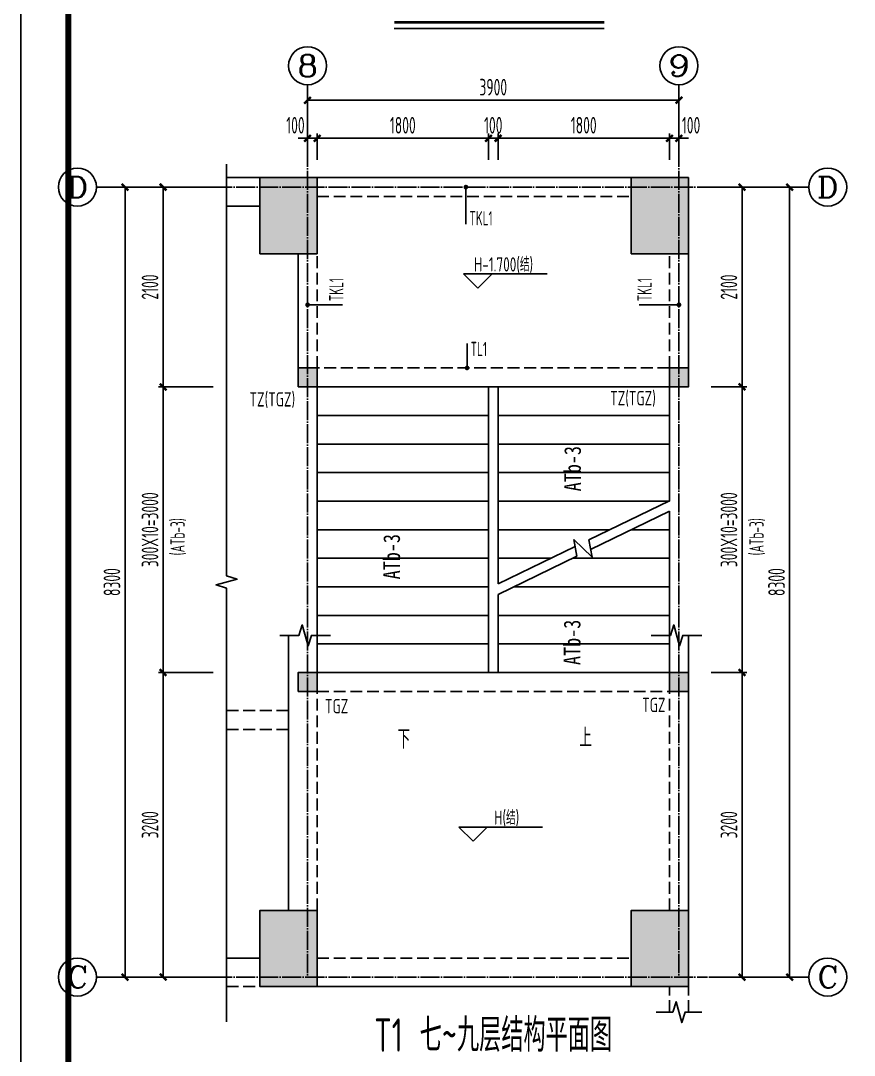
# Model space of a CAD drawing. Extents: x -441005 to 725361, y -182459 to 319313.
# Drawn here: x 437900 to 455408, y -118919 to -97178 of the extents above; entities that cross this region are included whole.
import ezdxf
from ezdxf.enums import TextEntityAlignment as Align

# ---------------------------------------------------------------- set-up
doc = ezdxf.new("R2010")
doc.units = 0
doc.header["$LTSCALE"] = 100
for name, pattern in [('DASHED', [0.75, 0.5, -0.25]), ('DOTE', [2.42, 2, -0.2, 0.02, -0.2]), ('HIDDEN', [7, 5, -2])]:
    doc.linetypes.add(name, pattern=pattern)
doc.layers.get('0').update_dxf_attribs({"linetype": 'CONTINUOUS'})
doc.layers.get('Defpoints').update_dxf_attribs({"linetype": 'CONTINUOUS'})
for name, color, linetype in [('AXIS', 3, 'CONTINUOUS'), ('AXIS_TEXT', 7, 'CONTINUOUS'), ('BEAM', 4, 'DASHED'), ('BEAM_CON', 4, 'CONTINUOUS'), ('COLU', 7, 'CONTINUOUS'), ('DIM', 3, 'CONTINUOUS'), ('DIM_SYMB', 3, 'CONTINUOUS'), ('DOTE', 8, 'DOTE'), ('GZ', 2, 'CONTINUOUS'), ('L梁图-主梁标注', 140, 'CONTINUOUS'), ('L梁图-次梁标注', 9, 'CONTINUOUS'), ('STAIR', 2, 'CONTINUOUS'), ('S说明&图名', 4, 'CONTINUOUS'), ('TEXT', 7, 'CONTINUOUS'), ('THIN', 7, 'CONTINUOUS'), ('图框', 7, 'CONTINUOUS')]:
    doc.layers.add(name, color=color, linetype=linetype)
doc.styles.add('_TCH_AXIS', font='COMPLEX', dxfattribs={"bigfont": 'GBCBIG'})
doc.styles.add('_TCH_DIM', font='tssdeng.shx', dxfattribs={"width": 0.7, "bigfont": '1.shx'})
doc.styles.add('COMPLEX', font='COMPLEX')
doc.styles.add('TSSD_Dimension', font='tssdeng.shx', dxfattribs={"width": 0.62, "bigfont": '1.shx'})
doc.styles.add('TSSD_Rein', font='Tssdeng.shx', dxfattribs={"width": 0.7, "bigfont": '1.shx'})
doc.styles.add('说明', font='romans.shx', dxfattribs={"width": 0.7, "bigfont": 'dxfs.shx'})
doc.styles.add('黑体', font='simhei_1.ttf', dxfattribs={"width": 0.7})
doc.dimstyles.new('TSSD_50_100', dxfattribs={"dimtxt": 350, "dimasz": 100, "dimexe": 100, "dimexo": 50, "dimgap": 100, "dimtad": 1, "dimdec": 0, "dimlfac": 0.5, "dimzin": 0, "dimdsep": 46, "dimtxsty": 'TSSD_Dimension', "dimblk": '_tsdbk', "dimcen": 0, "dimdle": 100, "dimclrt": 7, "dimadec": 0, "dimazin": 0, "dimtfac": 1, "dimtdec": 0, "dimtix": 1, "dimtmove": 2, "dimatfit": 3, "dimfxl": 0, "dimtolj": 1, "dimtzin": 0, "dimarcsym": 0})

# ---------------------------------------------------------------- blocks, each defined once
blk = doc.blocks.new('_AXISO')
blk.add_circle((0, 0), 0.5)
at = {"layer": 'AXIS_TEXT', "style": 'COMPLEX', "width": 1.041667}
blk.add_attdef('A', text='', height=0.56, dxfattribs=at).set_placement((-0.25, -0.28), (0.25, -0.28), align=Align.FIT)
blk = doc.blocks.new('_tsdbk')
blk.add_line((-1, 0), (0, 0))
at = {"const_width": 0.5}
blk.add_lwpolyline([(-0.7, -0.7), (0.7, 0.7)], dxfattribs=at)
blk = doc.blocks.new('*D1414')
at = {"layer": 'Defpoints', "color": 0}
for p in [(452550, -100675), (454050, -100675), (452550, -117275)]:
    blk.add_point(p, dxfattribs=at)
at = {"layer": 'DIM', "color": 0, "lineweight": -2}
for p, q in [((452600, -100675), (454150, -100675)), ((454050, -117175), (454050, -100775)), ((452600, -117275), (454150, -117275))]:
    blk.add_line(p, q, dxfattribs=at)
at = {"layer": 'DIM', "color": 0, "lineweight": -2, "xscale": 100, "yscale": 100, "zscale": 100}
for p, rotation in [((454050, -100675), 90), ((454050, -117275), 270)]:
    blk.add_blockref('_tsdbk', p, dxfattribs=dict(at, rotation=rotation))
at = {"layer": 'DIM', "color": 7, "insert": (453775, -108975), "char_height": 350, "attachment_point": 5, "rotation": 90, "style": 'TSSD_Dimension'}
blk.add_mtext('\\A1;8300', dxfattribs=at)
blk = doc.blocks.new('*D1415')
at = {"layer": 'Defpoints', "color": 0}
for p in [(440091, -100675), (441991, -100675), (441991, -117275)]:
    blk.add_point(p, dxfattribs=at)
at = {"layer": 'DIM', "color": 0, "lineweight": -2}
for p, q in [((441941, -100675), (439991, -100675)), ((440091, -117175), (440091, -100775)), ((441941, -117275), (439991, -117275))]:
    blk.add_line(p, q, dxfattribs=at)
at = {"layer": 'DIM', "color": 0, "lineweight": -2, "xscale": 100, "yscale": 100, "zscale": 100}
for p, rotation in [((440091, -100675), 90), ((440091, -117275), 270)]:
    blk.add_blockref('_tsdbk', p, dxfattribs=dict(at, rotation=rotation))
at = {"layer": 'DIM', "color": 7, "insert": (439816, -108975), "char_height": 350, "attachment_point": 5, "rotation": 90, "style": 'TSSD_Dimension'}
blk.add_mtext('\\A1;8300', dxfattribs=at)
blk = doc.blocks.new('*D1416')
at = {"layer": 'Defpoints', "color": 0}
for p in [(440891, -100675), (441991, -100675), (441991, -104875)]:
    blk.add_point(p, dxfattribs=at)
at = {"layer": 'DIM', "color": 0, "lineweight": -2}
for p, q in [((441941, -100675), (440791, -100675)), ((440891, -104775), (440891, -100775)), ((441941, -104875), (440791, -104875))]:
    blk.add_line(p, q, dxfattribs=at)
at = {"layer": 'DIM', "color": 0, "lineweight": -2, "xscale": 100, "yscale": 100, "zscale": 100}
for p, rotation in [((440891, -100675), 90), ((440891, -104875), 270)]:
    blk.add_blockref('_tsdbk', p, dxfattribs=dict(at, rotation=rotation))
at = {"layer": 'DIM', "color": 7, "insert": (440616, -102775), "char_height": 350, "attachment_point": 5, "rotation": 90, "style": 'TSSD_Dimension'}
blk.add_mtext('\\A1;2100', dxfattribs=at)
blk = doc.blocks.new('*D1417')
at = {"layer": 'Defpoints', "color": 0}
for p in [(451725, -98850), (443925, -99850), (451725, -99850)]:
    blk.add_point(p, dxfattribs=at)
at = {"layer": 'DIM', "color": 0, "lineweight": -2}
for p, q in [((443925, -99800), (443925, -98750)), ((444025, -98850), (451625, -98850)), ((451725, -99800), (451725, -98750))]:
    blk.add_line(p, q, dxfattribs=at)
at = {"layer": 'DIM', "color": 0, "lineweight": -2, "xscale": 100, "yscale": 100, "zscale": 100, "rotation": 180}
blk.add_blockref('_tsdbk', (443925, -98850), dxfattribs=at)
at = {"layer": 'DIM', "color": 0, "lineweight": -2, "xscale": 100, "yscale": 100, "zscale": 100}
blk.add_blockref('_tsdbk', (451725, -98850), dxfattribs=at)
at = {"layer": 'DIM', "color": 7, "insert": (447825, -98575), "char_height": 350, "attachment_point": 5, "style": 'TSSD_Dimension'}
blk.add_mtext('\\A1;3900', dxfattribs=at)
blk = doc.blocks.new('*D1418')
at = {"layer": 'Defpoints', "color": 0}
for p in [(444125, -99650), (443925, -100150), (444125, -100150)]:
    blk.add_point(p, dxfattribs=at)
at = {"layer": 'DIM', "color": 0, "lineweight": -2}
for p, q in [((443925, -100100), (443925, -99550)), ((444125, -100100), (444125, -99550)), ((443825, -99650), (443725, -99650)), ((443925, -99650), (444125, -99650)), ((444225, -99650), (444325, -99650))]:
    blk.add_line(p, q, dxfattribs=at)
at = {"layer": 'DIM', "color": 0, "lineweight": -2, "xscale": 100, "yscale": 100, "zscale": 100}
blk.add_blockref('_tsdbk', (443925, -99650), dxfattribs=at)
at = {"layer": 'DIM', "color": 0, "lineweight": -2, "xscale": 100, "yscale": 100, "zscale": 100, "rotation": 180}
blk.add_blockref('_tsdbk', (444125, -99650), dxfattribs=at)
at = {"layer": 'DIM', "color": 7, "insert": (443670, -99375), "char_height": 350, "attachment_point": 5, "style": 'TSSD_Dimension'}
blk.add_mtext('\\A1;100', dxfattribs=at)
blk = doc.blocks.new('*D1419')
at = {"layer": 'Defpoints', "color": 0}
for p in [(451725, -99650), (451525, -100150), (451725, -100150)]:
    blk.add_point(p, dxfattribs=at)
at = {"layer": 'DIM', "color": 0, "lineweight": -2}
for p, q in [((451525, -100100), (451525, -99550)), ((451725, -100100), (451725, -99550)), ((451425, -99650), (451325, -99650)), ((451525, -99650), (451725, -99650)), ((451825, -99650), (451925, -99650))]:
    blk.add_line(p, q, dxfattribs=at)
at = {"layer": 'DIM', "color": 0, "lineweight": -2, "xscale": 100, "yscale": 100, "zscale": 100}
blk.add_blockref('_tsdbk', (451525, -99650), dxfattribs=at)
at = {"layer": 'DIM', "color": 0, "lineweight": -2, "xscale": 100, "yscale": 100, "zscale": 100, "rotation": 180}
blk.add_blockref('_tsdbk', (451725, -99650), dxfattribs=at)
at = {"layer": 'DIM', "color": 7, "insert": (451980, -99375), "char_height": 350, "attachment_point": 5, "style": 'TSSD_Dimension'}
blk.add_mtext('\\A1;100', dxfattribs=at)
blk = doc.blocks.new('*D1420')
at = {"layer": 'Defpoints', "color": 0}
for p in [(447925, -99650), (447725, -100150), (447925, -100150)]:
    blk.add_point(p, dxfattribs=at)
at = {"layer": 'DIM', "color": 0, "lineweight": -2}
for p, q in [((447725, -100100), (447725, -99550)), ((447925, -100100), (447925, -99550)), ((447625, -99650), (447525, -99650)), ((447725, -99650), (447925, -99650)), ((448025, -99650), (448125, -99650))]:
    blk.add_line(p, q, dxfattribs=at)
at = {"layer": 'DIM', "color": 0, "lineweight": -2, "xscale": 100, "yscale": 100, "zscale": 100}
blk.add_blockref('_tsdbk', (447725, -99650), dxfattribs=at)
at = {"layer": 'DIM', "color": 0, "lineweight": -2, "xscale": 100, "yscale": 100, "zscale": 100, "rotation": 180}
blk.add_blockref('_tsdbk', (447925, -99650), dxfattribs=at)
at = {"layer": 'DIM', "color": 7, "insert": (447825, -99375), "char_height": 350, "attachment_point": 5, "style": 'TSSD_Dimension'}
blk.add_mtext('\\A1;100', dxfattribs=at)
blk = doc.blocks.new('*D1421')
at = {"layer": 'Defpoints', "color": 0}
for p in [(451525, -99650), (447925, -100150), (451525, -100150)]:
    blk.add_point(p, dxfattribs=at)
at = {"layer": 'DIM', "color": 0, "lineweight": -2}
for p, q in [((447925, -100100), (447925, -99550)), ((451525, -100100), (451525, -99550)), ((448025, -99650), (451425, -99650))]:
    blk.add_line(p, q, dxfattribs=at)
at = {"layer": 'DIM', "color": 0, "lineweight": -2, "xscale": 100, "yscale": 100, "zscale": 100, "rotation": 180}
blk.add_blockref('_tsdbk', (447925, -99650), dxfattribs=at)
at = {"layer": 'DIM', "color": 0, "lineweight": -2, "xscale": 100, "yscale": 100, "zscale": 100}
blk.add_blockref('_tsdbk', (451525, -99650), dxfattribs=at)
at = {"layer": 'DIM', "color": 7, "insert": (449725, -99375), "char_height": 350, "attachment_point": 5, "style": 'TSSD_Dimension'}
blk.add_mtext('\\A1;1800', dxfattribs=at)
blk = doc.blocks.new('*D1422')
at = {"layer": 'Defpoints', "color": 0}
for p in [(447725, -99650), (444125, -100150), (447725, -100150)]:
    blk.add_point(p, dxfattribs=at)
at = {"layer": 'DIM', "color": 0, "lineweight": -2}
for p, q in [((444125, -100100), (444125, -99550)), ((447725, -100100), (447725, -99550)), ((444225, -99650), (447625, -99650))]:
    blk.add_line(p, q, dxfattribs=at)
at = {"layer": 'DIM', "color": 0, "lineweight": -2, "xscale": 100, "yscale": 100, "zscale": 100, "rotation": 180}
blk.add_blockref('_tsdbk', (444125, -99650), dxfattribs=at)
at = {"layer": 'DIM', "color": 0, "lineweight": -2, "xscale": 100, "yscale": 100, "zscale": 100}
blk.add_blockref('_tsdbk', (447725, -99650), dxfattribs=at)
at = {"layer": 'DIM', "color": 7, "insert": (445925, -99375), "char_height": 350, "attachment_point": 5, "style": 'TSSD_Dimension'}
blk.add_mtext('\\A1;1800', dxfattribs=at)
blk = doc.blocks.new('*D1505')
at = {"layer": 'Defpoints', "color": 0}
for p in [(452350, -110875), (453050, -110875), (452350, -117275)]:
    blk.add_point(p, dxfattribs=at)
at = {"layer": 'DIM', "color": 0, "lineweight": -2}
for p, q in [((452400, -110875), (453150, -110875)), ((453050, -117175), (453050, -110975)), ((452400, -117275), (453150, -117275))]:
    blk.add_line(p, q, dxfattribs=at)
at = {"layer": 'DIM', "color": 0, "lineweight": -2, "xscale": 100, "yscale": 100, "zscale": 100}
for p, rotation in [((453050, -110875), 90), ((453050, -117275), 270)]:
    blk.add_blockref('_tsdbk', p, dxfattribs=dict(at, rotation=rotation))
at = {"layer": 'DIM', "color": 7, "insert": (452775, -114075), "char_height": 350, "attachment_point": 5, "rotation": 90, "style": 'TSSD_Dimension'}
blk.add_mtext('\\A1;3200', dxfattribs=at)
blk = doc.blocks.new('*D1506')
at = {"layer": 'Defpoints', "color": 0}
for p in [(452350, -104875), (453050, -104875), (452350, -110875)]:
    blk.add_point(p, dxfattribs=at)
at = {"layer": 'DIM', "color": 0, "lineweight": -2}
for p, q in [((452400, -104875), (453150, -104875)), ((453050, -110775), (453050, -104975)), ((452400, -110875), (453150, -110875))]:
    blk.add_line(p, q, dxfattribs=at)
at = {"layer": 'DIM', "color": 0, "lineweight": -2, "xscale": 100, "yscale": 100, "zscale": 100}
for p, rotation in [((453050, -104875), 90), ((453050, -110875), 270)]:
    blk.add_blockref('_tsdbk', p, dxfattribs=dict(at, rotation=rotation))
at = {"layer": 'DIM', "color": 7, "insert": (452775, -107875), "char_height": 350, "attachment_point": 5, "rotation": 90, "style": 'TSSD_Dimension'}
blk.add_mtext('\\A1;300X10=3000', dxfattribs=at)
blk = doc.blocks.new('*D1507')
at = {"layer": 'Defpoints', "color": 0}
for p in [(452350, -100675), (453050, -100675), (452350, -104875)]:
    blk.add_point(p, dxfattribs=at)
at = {"layer": 'DIM', "color": 0, "lineweight": -2}
for p, q in [((452400, -100675), (453150, -100675)), ((453050, -104775), (453050, -100775)), ((452400, -104875), (453150, -104875))]:
    blk.add_line(p, q, dxfattribs=at)
at = {"layer": 'DIM', "color": 0, "lineweight": -2, "xscale": 100, "yscale": 100, "zscale": 100}
for p, rotation in [((453050, -100675), 90), ((453050, -104875), 270)]:
    blk.add_blockref('_tsdbk', p, dxfattribs=dict(at, rotation=rotation))
at = {"layer": 'DIM', "color": 7, "insert": (452775, -102775), "char_height": 350, "attachment_point": 5, "rotation": 90, "style": 'TSSD_Dimension'}
blk.add_mtext('\\A1;2100', dxfattribs=at)
blk = doc.blocks.new('*D1508')
at = {"layer": 'Defpoints', "color": 0}
for p in [(440891, -104875), (441991, -104875), (441991, -110875)]:
    blk.add_point(p, dxfattribs=at)
at = {"layer": 'DIM', "color": 0, "lineweight": -2}
for p, q in [((441941, -104875), (440791, -104875)), ((440891, -110775), (440891, -104975)), ((441941, -110875), (440791, -110875))]:
    blk.add_line(p, q, dxfattribs=at)
at = {"layer": 'DIM', "color": 0, "lineweight": -2, "xscale": 100, "yscale": 100, "zscale": 100}
for p, rotation in [((440891, -104875), 90), ((440891, -110875), 270)]:
    blk.add_blockref('_tsdbk', p, dxfattribs=dict(at, rotation=rotation))
at = {"layer": 'DIM', "color": 7, "insert": (440616, -107875), "char_height": 350, "attachment_point": 5, "rotation": 90, "style": 'TSSD_Dimension'}
blk.add_mtext('\\A1;300X10=3000', dxfattribs=at)
blk = doc.blocks.new('*D1509')
at = {"layer": 'Defpoints', "color": 0}
for p in [(440891, -110875), (441991, -110875), (441991, -117275)]:
    blk.add_point(p, dxfattribs=at)
at = {"layer": 'DIM', "color": 0, "lineweight": -2}
for p, q in [((441941, -110875), (440791, -110875)), ((440891, -117175), (440891, -110975)), ((441941, -117275), (440791, -117275))]:
    blk.add_line(p, q, dxfattribs=at)
at = {"layer": 'DIM', "color": 0, "lineweight": -2, "xscale": 100, "yscale": 100, "zscale": 100}
for p, rotation in [((440891, -110875), 90), ((440891, -117275), 270)]:
    blk.add_blockref('_tsdbk', p, dxfattribs=dict(at, rotation=rotation))
at = {"layer": 'DIM', "color": 7, "insert": (440616, -114075), "char_height": 350, "attachment_point": 5, "rotation": 90, "style": 'TSSD_Dimension'}
blk.add_mtext('\\A1;3200', dxfattribs=at)
blk = doc.blocks.new('layisuixin-point')
blk.add_lwpolyline([(-0.25, 0, 0.5, 0.5, 1), (0.25, 0, 0.5, 0.5, 1)], format="xyseb", close=True)
blk = doc.blocks.new('A2+1_2')
at = {"layer": '图框'}
blk.add_lwpolyline([(0, 0), (89100, 0), (89100, 42000), (0, 42000)], close=True, dxfattribs=at)
at = {"layer": '图框', "const_width": 120}
blk.add_lwpolyline([(2500, 1000), (88100, 1000), (88100, 41000), (2500, 41000)], close=True, dxfattribs=at)

msp = doc.modelspace()

# ---------------------------------------------------------------- hatches: boundary and pattern name
at = {"layer": 'COLU'}
for points in [[(444125, -102075), (444125, -100475), (442925, -100475), (442925, -102075)], [(451925, -102075), (451925, -100475), (450725, -100475), (450725, -102075)], [(444125, -117475), (444125, -115875), (442925, -115875), (442925, -117475)], [(451925, -117475), (451925, -115875), (450725, -115875), (450725, -117475)]]:
    msp.add_hatch(color=251, dxfattribs=at).paths.add_polyline_path(points)
at = {"layer": 'GZ'}
for points in [[(443725, -104875), (444125, -104875), (444125, -104475), (443725, -104475)], [(451525, -104875), (451925, -104875), (451925, -104475), (451525, -104475)], [(443725, -111275), (444125, -111275), (444125, -110875), (443725, -110875)], [(451925, -111275), (451525, -111275), (451525, -110875), (451925, -110875)]]:
    msp.add_hatch(color=252, dxfattribs=at).paths.add_polyline_path(points)

# ---------------------------------------------------------------- linework, layer by layer
at = {"layer": 'AXIS'}
for p, q in [((443925, -99850), (443925, -98525)), ((451725, -99850), (451725, -98525)), ((441991.5, -100675), (439491.5, -100675)), ((452350, -100675), (454450, -100675)), ((441991.5, -117275), (439491.5, -117275)), ((452350, -117275), (454450, -117275))]:
    msp.add_line(p, q, dxfattribs=at)
at = {"layer": 'BEAM', "linetype": 'HIDDEN', "ltscale": 0.5}
for p, q in [((444125, -100875), (450725, -100875)), ((444125, -104475), (444125, -102075)), ((451525, -104475), (451525, -102075)), ((451525, -104475), (444125, -104475)), ((444125, -110875), (444125, -110095.6)), ((451525, -110875), (451525, -110095.6)), ((444125, -110875), (447725, -110875)), ((447925, -110875), (451525, -110875)), ((444125, -111275), (451525, -111275)), ((444125, -115875), (444125, -111275)), ((451525, -115875), (451525, -111275)), ((442225, -111675), (443525, -111675)), ((442225, -112075), (443525, -112075)), ((444125, -116875), (450725, -116875)), ((442225, -117475), (442925, -117475)), ((451525, -118012.5), (451525, -117475)), ((451925, -118012.5), (451925, -117475))]:
    msp.add_line(p, q, dxfattribs=at)
at = {"layer": 'BEAM_CON'}
for p, q in [((442225, -100475), (442925, -100475)), ((444125, -100475), (450725, -100475)), ((442225, -101075), (442925, -101075)), ((443725, -104875), (443725, -102075)), ((451925, -104875), (451925, -102075)), ((451925, -104875), (443725, -104875)), ((443525, -115875), (443525, -110095.6)), ((451925, -115875), (451925, -110095.6)), ((442225, -116875), (442925, -116875)), ((444125, -117475), (450725, -117475))]:
    msp.add_line(p, q, dxfattribs=at)
at = {"layer": 'COLU'}
for points in [[(444125, -102075), (444125, -100475), (442925, -100475), (442925, -102075)], [(451925, -102075), (451925, -100475), (450725, -100475), (450725, -102075)], [(444125, -117475), (444125, -115875), (442925, -115875), (442925, -117475)], [(451925, -117475), (451925, -115875), (450725, -115875), (450725, -117475)]]:
    msp.add_lwpolyline(points, close=True, dxfattribs=at)
at = {"layer": 'DIM'}
msp.add_lwpolyline([(449790, -111825, 0, 0, 0), (449790, -108975.6, 80, 0, 0), (449790, -108675.6, 0, 0, 0)], format="xyseb", dxfattribs=at)
at = {"layer": 'DIM_SYMB'}
msp.add_lwpolyline([(446000, -111850, 0, 0, 0), (446000, -103275, 0, 0, 0), (449800, -103275, 0, 0, 0), (449800, -107475, 80, 0, 0), (449800, -107775, 0, 0, 0)], format="xyseb", dxfattribs=at)
at = {"layer": 'DOTE', "ltscale": 2}
for p, q in [((443925, -99850), (443925, -117275)), ((451725, -99850), (451725, -117275)), ((441941.5, -100675), (452350, -100675)), ((441941.5, -117275), (452325, -117275))]:
    msp.add_line(p, q, dxfattribs=at)
at = {"layer": 'GZ', "color": 2}
for points in [[(443725, -104875), (444125, -104875), (444125, -104475), (443725, -104475)], [(451525, -104875), (451925, -104875), (451925, -104475), (451525, -104475)], [(443725, -111275), (444125, -111275), (444125, -110875), (443725, -110875)], [(451925, -111275), (451525, -111275), (451525, -110875), (451925, -110875)]]:
    msp.add_lwpolyline(points, close=True, dxfattribs=at)
at = {"layer": 'L梁图-次梁标注'}
for p, q in [((447250, -100675), (447250, -101456.4)), ((443925, -103147.7), (444656.4, -103147.7)), ((451725, -103147.7), (450889.1, -103147.7)), ((447275, -103961.8), (447275, -104475))]:
    msp.add_line(p, q, dxfattribs=at)
at = {"layer": 'STAIR'}
for p, q in [((444125, -104875), (447725, -104875)), ((444125, -110875), (444125, -104875)), ((447625, -104875), (444225, -104875)), ((447925, -104875), (447725, -104875)), ((447725, -104875), (447725, -110875)), ((447725, -104875), (447925, -104875)), ((447925, -109012.1), (447925, -104875)), ((447925, -109012.1), (447925, -104875)), ((447925, -104875), (451525, -104875)), ((448025, -104875), (451425, -104875)), ((451525, -107275), (451525, -104875)), ((447725, -105475), (444125, -105475)), ((447925, -105475), (451525, -105475)), ((447725, -106075), (444125, -106075)), ((447925, -106075), (451525, -106075)), ((447725, -106675), (444125, -106675)), ((447925, -106675), (451525, -106675)), ((447725, -107275), (444125, -107275)), ((447925, -107275), (451525, -107275)), ((449831.2, -108087.3), (451525, -107265.6)), ((449870.3, -108290.7), (451525, -107487.9)), ((451525, -110875), (451525, -107487.9)), ((447725, -107875), (444125, -107875)), ((447925, -107875), (450268.9, -107875)), ((450727.1, -107875), (451525, -107875)), ((447925, -109012.1), (449543.8, -108226.8)), ((449582.9, -108430.1), (449515.5, -108079.6)), ((449515.5, -108079.6), (449901.7, -108454.1)), ((449901.7, -108454.1), (449831.2, -108087.3)), ((447725, -108475), (444125, -108475)), ((447925, -109234.4), (449582.9, -108430.1)), ((447925, -108475), (449032.1, -108475)), ((449490.3, -108475), (451525, -108475)), ((447725, -109075), (444125, -109075)), ((448253.5, -109075), (451525, -109075)), ((447925, -110137.1), (447925, -109234.4)), ((447925, -110875), (447925, -109234.4)), ((447725, -109675), (444125, -109675)), ((447925, -109675), (451525, -109675)), ((447725, -110275), (444125, -110275)), ((447925, -110275), (451525, -110275)), ((447725, -110875), (444125, -110875)), ((447725, -110875), (447925, -110875)), ((447925, -110875), (451525, -110875))]:
    msp.add_line(p, q, dxfattribs=at)
at = {"layer": 'S说明&图名'}
msp.add_line((445744.8, -97339.2), (450155.2, -97339.2), dxfattribs=at)
msp.add_lwpolyline([(445744.8, -97213.2, 52.5, 52.5, 0), (450155.2, -97213.2, 0, 0, 0)], format="xyseb", dxfattribs=at)
at = {"layer": 'TEXT', "color": 3}
for p, q in [((447500, -102797.7), (447200, -102497.7)), ((447200, -102497.7), (448957.8, -102497.7)), ((447500, -102797.7), (447800, -102497.7)), ((447400, -114422.7), (447100, -114122.7)), ((447100, -114122.7), (448857.8, -114122.7)), ((447400, -114422.7), (447700, -114122.7))]:
    msp.add_line(p, q, dxfattribs=at)
at = {"layer": 'THIN'}
for points in [[(442225, -118215.4), (442225, -109105), (442005, -109035), (442445, -108915), (442225, -108845), (442225, -100195)], [(444405, -110095.6), (444005, -110095.6), (443935, -110315.6), (443815, -109875.6), (443745, -110095.6), (443345, -110095.6)], [(452205, -110095.6), (451805, -110095.6), (451735, -110315.6), (451615, -109875.6), (451545, -110095.6), (451145, -110095.6)], [(452205, -118012.5), (451855, -118012.5), (451785, -118232.5), (451665, -117792.5), (451595, -118012.5), (451245, -118012.5)]]:
    msp.add_lwpolyline(points, dxfattribs=at)

# ---------------------------------------------------------------- block references
at = {"rotation": 270}
msp.add_blockref('A2+1_2', (437900, -44850), dxfattribs=at)
at = {"layer": 'AXIS'}
ref = msp.add_blockref('_AXISO', (443925, -98125), dxfattribs=dict(at, xscale=800, yscale=800, zscale=800))
ref.add_attrib('A', '8', dxfattribs={"layer": 'AXIS_TEXT', "height": 452.5, "style": '_TCH_AXIS', "width": 1.5}).set_placement((443698.7, -98351.3), (444151.3, -98351.3), align=Align.FIT)
ref = msp.add_blockref('_AXISO', (451725, -98125), dxfattribs=dict(at, xscale=800, yscale=800, zscale=800))
ref.add_attrib('A', '9', dxfattribs={"layer": 'AXIS_TEXT', "height": 452.5, "style": '_TCH_AXIS', "width": 1.5}).set_placement((451498.7, -98351.3), (451951.3, -98351.3), align=Align.FIT)
ref = msp.add_blockref('_AXISO', (439091.5, -100675), dxfattribs=dict(at, xscale=-800, yscale=800, zscale=800))
ref.add_attrib('A', 'D', dxfattribs={"layer": 'AXIS_TEXT', "height": 452.5, "style": '_TCH_AXIS', "width": 1.235294}).set_placement((438865.2, -100901.3), (439317.7, -100901.3), align=Align.FIT)
ref = msp.add_blockref('_AXISO', (454850, -100675), dxfattribs=dict(at, xscale=800, yscale=800, zscale=800))
ref.add_attrib('A', 'D', dxfattribs={"layer": 'AXIS_TEXT', "height": 452.5, "style": '_TCH_AXIS', "width": 1.235294}).set_placement((454623.7, -100901.3), (455076.3, -100901.3), align=Align.FIT)
ref = msp.add_blockref('_AXISO', (439091.5, -117275), dxfattribs=dict(at, xscale=-800, yscale=800, zscale=800))
ref.add_attrib('A', 'C', dxfattribs={"layer": 'AXIS_TEXT', "height": 452.5, "style": '_TCH_AXIS', "width": 1.4}).set_placement((438865.2, -117501.3), (439317.7, -117501.3), align=Align.FIT)
ref = msp.add_blockref('_AXISO', (454850, -117275), dxfattribs=dict(at, xscale=800, yscale=800, zscale=800))
ref.add_attrib('A', 'C', dxfattribs={"layer": 'AXIS_TEXT', "height": 452.5, "style": '_TCH_AXIS', "width": 1.4}).set_placement((454623.7, -117501.3), (455076.3, -117501.3), align=Align.FIT)
at = {"layer": 'L梁图-次梁标注', "xscale": 99, "yscale": 99, "zscale": 99, "rotation": 270}
msp.add_blockref('layisuixin-point', (447250, -100675), dxfattribs=at)
at = {"layer": 'L梁图-次梁标注', "xscale": 99, "yscale": 99, "zscale": 99}
for p in [(443925, -103147.7), (451725, -103147.7), (447275, -104475)]:
    msp.add_blockref('layisuixin-point', p, dxfattribs=at)

# ---------------------------------------------------------------- texts
at = {"layer": 'DIM', "color": 6, "style": 'TSSD_Rein', "width": 0.6}
for p in [(441345.7, -108414.3), (453504.3, -108414.3)]:
    msp.add_text('(ATb-3)', height=300, rotation=90.00039, dxfattribs=at).set_placement(p)
at = {"layer": 'DIM', "style": '说明', "width": 0.7}
for s, p in [('下', (445814, -112474.1)), ('上', (449630.2, -112444.4))]:
    msp.add_text(s, height=400, dxfattribs=at).set_placement(p)
at = {"layer": 'GZ', "color": 2, "style": '_TCH_DIM', "width": 0.705882}
for s, p in [('TZ(TGZ)', (442704.3, -105285.4)), ('TZ(TGZ)', (450279.3, -105260.4)), ('TGZ', (444290.4, -111732.1)), ('TGZ', (450953, -111707.1))]:
    msp.add_text(s, height=300, dxfattribs=at).set_placement(p)
at = {"layer": 'L梁图-主梁标注', "color": 140, "style": '黑体', "width": 0.8}
for p in [(449665.6, -107067.8), (445865.6, -108917.8), (449655.6, -110717.8)]:
    msp.add_text('ATb-3', height=350, rotation=90.00039, dxfattribs=at).set_placement(p)
at = {"layer": 'L梁图-次梁标注', "style": 'TSSD_Rein', "width": 0.6}
for s, p in [('TKL1', (447325, -101479.5)), ('TL1', (447350, -104227.2))]:
    msp.add_text(s, height=300, dxfattribs=at).set_placement(p)
for p in [(444679.5, -103072.7), (451154.5, -103072.7)]:
    msp.add_text('TKL1', height=300, rotation=90, dxfattribs=at).set_placement(p)
at = {"layer": 'S说明&图名', "color": 7, "linetype": 'Continuous', "style": 'TSSD_Rein', "width": 0.7}
for s, p in [('T1', (445625, -118843.7)), ('七~九层结构平面图', (448300, -118843.7))]:
    msp.add_text(s, height=700, dxfattribs=at).set_placement(p, align=Align.CENTER)
at = {"layer": 'TEXT', "style": '_TCH_DIM', "width": 0.705882}
for s, p in [('H-1.700(结)', (447418.9, -102449.8)), ('H(结)', (447843.9, -114074.8))]:
    msp.add_text(s, height=300, dxfattribs=at).set_placement(p)

# ---------------------------------------------------------------- dimensions: what is measured, and where the dimension line sits
at = {"layer": 'DIM'}
for p1, p2, distance, picture, middle in [((443925, -99850), (451725, -99850), 1000, '*D1417', (447825, -98575)), ((444125, -100150), (447725, -100150), 500, '*D1422', (445925, -99375)), ((447725, -100150), (447925, -100150), 500, '*D1420', (447825, -99375)), ((447925, -100150), (451525, -100150), 500, '*D1421', (449725, -99375)), ((441991.5, -117275), (441991.5, -100675), 1900, '*D1415', (439816.5, -108975)), ((441991.5, -104875), (441991.5, -100675), 1100, '*D1416', (440616.5, -102775)), ((452350, -104875), (452350, -100675), -700, '*D1507', (452775, -102775)), ((452550, -117275), (452550, -100675), -1500, '*D1414', (453775, -108975)), ((441991.5, -117275), (441991.5, -110875), 1100, '*D1509', (440616.5, -114075)), ((452350, -117275), (452350, -110875), -700, '*D1505', (452775, -114075))]:
    dim = msp.add_aligned_dim(p1=p1, p2=p2, distance=distance, dimstyle='TSSD_50_100', dxfattribs=at)
    dim.commit()
    dim.dimension.update_dxf_attribs({"geometry": picture, "text_midpoint": middle})
for base, p1, p2, picture, middle in [((444125, -99650), (443925, -100150), (444125, -100150), '*D1418', (443669.7, -99375)), ((451725, -99650), (451525, -100150), (451725, -100150), '*D1419', (451980.3, -99375))]:
    dim = msp.add_linear_dim(base=base, p1=p1, p2=p2, angle=0, dimstyle='TSSD_50_100', dxfattribs=at)
    dim.commit()
    dim.dimension.update_dxf_attribs({"geometry": picture, "text_midpoint": middle, "dimtype": 161})
for p1, p2, distance, picture, middle in [((441991.5, -110875), (441991.5, -104875), 1100, '*D1508', (440616.5, -107875)), ((452350, -110875), (452350, -104875), -700, '*D1506', (452775, -107875))]:
    dim = msp.add_aligned_dim(p1=p1, p2=p2, distance=distance, text='300X10=<>', dimstyle='TSSD_50_100', dxfattribs=at)
    dim.commit()
    dim.dimension.update_dxf_attribs({"geometry": picture, "text_midpoint": middle})

doc.saveas('drawing.dxf')
